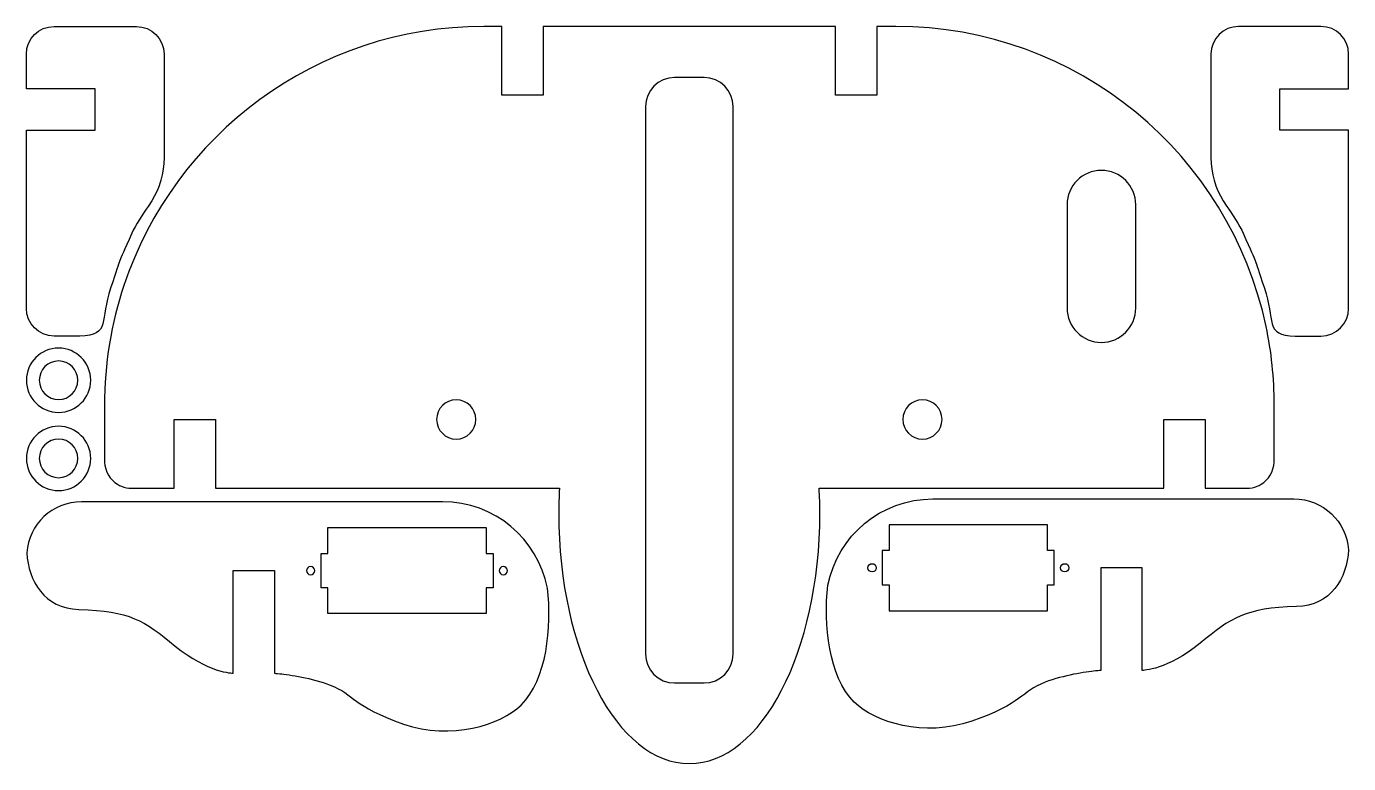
# Model space of a CAD drawing. Extents: x 13 to 205, y -114 to -6.
import ezdxf

# ---------------------------------------------------------------- set-up
doc = ezdxf.new("R2010")
doc.units = 0
doc.header["$MEASUREMENT"] = 0
doc.layers.add('LAYER_1', color=7, linetype='CONTINUOUS')

msp = doc.modelspace()

# ---------------------------------------------------------------- linework, layer by layer
at = {"layer": 'LAYER_1', "color": 1}
for points in [[(55.83, -88.05), (55.83, -83.05), (56.82, -83.05), (56.82, -79.3), (79.84, -79.3), (79.84, -83.05), (80.84, -83.05), (80.84, -88.05), (79.84, -88.05), (79.84, -91.8), (56.82, -91.8), (56.82, -88.05), (55.83, -88.05)], [(162.37, -87.64), (162.37, -82.65), (161.38, -82.65), (161.38, -78.89), (138.36, -78.89), (138.36, -82.65), (137.36, -82.65), (137.36, -87.64), (138.36, -87.64), (138.36, -91.4), (161.38, -91.4), (161.38, -87.64), (162.37, -87.64)]]:
    msp.add_lwpolyline(points, dxfattribs=at)
at = {"layer": 'LAYER_1', "color": 7}
for points, knots in [([(17.02, -51.46), (17.02, -51.46), (20.77, -51.46), (20.77, -51.46), (25.29, -51.46), (23.66, -49.05), (25.22, -44.52), (27.1, -39.06), (25.94, -41.95), (28.33, -36.49), (28.76, -35.5), (30.02, -33.48), (30.7, -32.64), (30.7, -32.64), (31.21, -31.82), (31.21, -31.82), (32.38, -29.95), (33, -27.79), (33, -25.58), (33, -25.58), (33, -23.97), (33, -23.97), (33, -23.97), (33, -10.48), (33, -10.48), (33, -8.26), (31.2, -6.46), (28.99, -6.46), (28.99, -6.46), (17.02, -6.46), (17.02, -6.46), (14.8, -6.46), (13, -8.26), (13, -10.48), (13, -10.48), (13, -15.53), (13, -15.53), (13, -15.53), (23, -15.53), (23, -15.53), (23, -15.53), (23, -21.53), (23, -21.53), (23, -21.53), (13, -21.53), (13, -21.53), (13, -21.53), (13, -47.44), (13, -47.44), (13, -49.66), (14.8, -51.46), (17.02, -51.46)], [0, 0, 0, 0, 1, 1, 1, 2, 2, 2, 3, 3, 3, 4, 4, 4, 5, 5, 5, 6, 6, 6, 7, 7, 7, 8, 8, 8, 9, 9, 9, 10, 10, 10, 11, 11, 11, 12, 12, 12, 13, 13, 13, 14, 14, 14, 15, 15, 15, 16, 16, 16, 17, 17, 17, 17]), ([(194.34, -61.45), (194.34, -61.45), (194.34, -69.59), (194.34, -69.59), (194.34, -69.66), (194.34, -69.73), (194.34, -69.8), (194.27, -71.16), (193.52, -72.34), (192.43, -73.01), (192.26, -73.12), (192.07, -73.22), (191.88, -73.3), (191.42, -73.48), (190.91, -73.59), (190.38, -73.59), (190.38, -73.59), (184.29, -73.59), (184.29, -73.59), (184.29, -73.59), (184.29, -63.59), (184.29, -63.59), (184.29, -63.59), (182.29, -63.59), (182.29, -63.59), (182.29, -63.59), (182.29, -63.59), (182.29, -63.59), (182.29, -63.59), (178.29, -63.59), (178.29, -63.59), (178.29, -63.59), (178.29, -73.59), (178.29, -73.59), (178.29, -73.59), (128.21, -73.59), (128.21, -73.59), (128.21, -73.59), (128.21, -73.61), (128.21, -73.61), (128.28, -74.81), (128.31, -76.02), (128.31, -77.24), (128.31, -97.32), (119.82, -113.61), (109.34, -113.61), (98.87, -113.61), (90.37, -97.32), (90.37, -77.24), (90.37, -76.02), (90.41, -74.81), (90.47, -73.61), (90.47, -73.61), (90.47, -73.59), (90.47, -73.59), (90.47, -73.59), (40.47, -73.59), (40.47, -73.59), (40.47, -73.59), (40.47, -63.59), (40.47, -63.59), (40.47, -63.59), (34.47, -63.59), (34.47, -63.59), (34.47, -63.59), (34.47, -73.59), (34.47, -73.59), (34.47, -73.59), (28.3, -73.59), (28.3, -73.59), (27.77, -73.59), (27.26, -73.48), (26.8, -73.3), (26.61, -73.22), (26.43, -73.12), (26.25, -73.01), (25.16, -72.34), (24.42, -71.16), (24.35, -69.8), (24.34, -69.73), (24.34, -69.66), (24.34, -69.59), (24.34, -69.59), (24.34, -61.57), (24.34, -61.57), (24.34, -55.47), (25.33, -49.6), (27.17, -44.11), (34.47, -22.23), (55.12, -6.46), (79.46, -6.46), (79.46, -6.46), (82.08, -6.46), (82.08, -6.46), (82.08, -6.46), (82.08, -16.46), (82.08, -16.46), (82.08, -16.46), (88.09, -16.46), (88.09, -16.46), (88.09, -16.46), (88.09, -6.46), (88.09, -6.46), (88.09, -6.46), (130.6, -6.46), (130.6, -6.46), (130.6, -6.46), (130.6, -16.46), (130.6, -16.46), (130.6, -16.46), (136.6, -16.46), (136.6, -16.46), (136.6, -16.46), (136.6, -6.46), (136.6, -6.46), (136.6, -6.46), (139.35, -6.46), (139.35, -6.46), (165.81, -6.46), (187.91, -25.16), (193.16, -50.06), (193.94, -53.74), (194.34, -57.55), (194.34, -61.45)], [0, 0, 0, 0, 1, 1, 1, 2, 2, 2, 3, 3, 3, 4, 4, 4, 5, 5, 5, 6, 6, 6, 7, 7, 7, 8, 8, 8, 9, 9, 9, 10, 10, 10, 11, 11, 11, 12, 12, 12, 13, 13, 13, 14, 14, 14, 15, 15, 15, 16, 16, 16, 17, 17, 17, 18, 18, 18, 19, 19, 19, 20, 20, 20, 21, 21, 21, 22, 22, 22, 23, 23, 23, 24, 24, 24, 25, 25, 25, 26, 26, 26, 27, 27, 27, 28, 28, 28, 29, 29, 29, 30, 30, 30, 31, 31, 31, 32, 32, 32, 33, 33, 33, 34, 34, 34, 35, 35, 35, 36, 36, 36, 37, 37, 37, 38, 38, 38, 39, 39, 39, 40, 40, 40, 41, 41, 41, 41]), ([(201.13, -51.46), (201.13, -51.46), (197.38, -51.46), (197.38, -51.46), (192.86, -51.46), (194.49, -49.05), (192.93, -44.52), (191.06, -39.06), (192.21, -41.95), (189.82, -36.49), (189.39, -35.5), (188.13, -33.48), (187.45, -32.64), (187.45, -32.64), (186.94, -31.82), (186.94, -31.82), (185.77, -29.95), (185.15, -27.79), (185.15, -25.58), (185.15, -25.58), (185.15, -23.97), (185.15, -23.97), (185.15, -23.97), (185.15, -10.48), (185.15, -10.48), (185.15, -8.26), (186.95, -6.46), (189.17, -6.46), (189.17, -6.46), (201.13, -6.46), (201.13, -6.46), (203.35, -6.46), (205.15, -8.26), (205.15, -10.48), (205.15, -10.48), (205.15, -15.53), (205.15, -15.53), (205.15, -15.53), (195.15, -15.53), (195.15, -15.53), (195.15, -15.53), (195.15, -21.53), (195.15, -21.53), (195.15, -21.53), (205.15, -21.53), (205.15, -21.53), (205.15, -21.53), (205.15, -47.44), (205.15, -47.44), (205.15, -49.66), (203.35, -51.46), (201.13, -51.46)], [0, 0, 0, 0, 1, 1, 1, 2, 2, 2, 3, 3, 3, 4, 4, 4, 5, 5, 5, 6, 6, 6, 7, 7, 7, 8, 8, 8, 9, 9, 9, 10, 10, 10, 11, 11, 11, 12, 12, 12, 13, 13, 13, 14, 14, 14, 15, 15, 15, 16, 16, 16, 17, 17, 17, 17]), ([(22.34, -57.89), (22.34, -60.47), (20.25, -62.56), (17.67, -62.56), (15.09, -62.56), (13, -60.47), (13, -57.89), (13, -55.31), (15.09, -53.22), (17.67, -53.22), (20.25, -53.22), (22.34, -55.31), (22.34, -57.89)], [0, 0, 0, 0, 1, 1, 1, 2, 2, 2, 3, 3, 3, 4, 4, 4, 4]), ([(22.34, -69.25), (22.34, -71.83), (20.25, -73.92), (17.67, -73.92), (15.09, -73.92), (13, -71.83), (13, -69.25), (13, -66.67), (15.09, -64.58), (17.67, -64.58), (20.25, -64.58), (22.34, -66.67), (22.34, -69.25)], [0, 0, 0, 0, 1, 1, 1, 2, 2, 2, 3, 3, 3, 4, 4, 4, 4]), ([(67.81, -107.86), (60.29, -105.25), (60.72, -103.57), (57.16, -102.2), (54.45, -101.15), (51.25, -100.7), (49.82, -100.55), (49.35, -100.5), (49.07, -100.47), (49.07, -100.47), (49.07, -100.47), (49.07, -85.55), (49.07, -85.55), (49.07, -85.55), (43.07, -85.55), (43.07, -85.55), (43.07, -85.55), (43.07, -100.47), (43.07, -100.47), (43.07, -100.47), (43.07, -100.47), (43.07, -100.47), (42.92, -100.47), (39.4, -100.43), (34.63, -96.52), (30.09, -92.8), (28.05, -91.41), (20.62, -91.2), (15.57, -91.05), (13.3, -87.07), (13.05, -82.96), (13.34, -78.82), (16.79, -75.55), (21, -75.55), (21, -75.55), (73.48, -75.55), (73.48, -75.55), (81.03, -75.55), (87.32, -80.94), (88.72, -88.09), (89.41, -93.77), (88.63, -101.38), (84.89, -105.1), (81.96, -108.01), (74.69, -110.25), (67.81, -107.86)], [0, 0, 0, 0, 1, 1, 1, 2, 2, 2, 3, 3, 3, 4, 4, 4, 5, 5, 5, 6, 6, 6, 7, 7, 7, 8, 8, 8, 9, 9, 9, 10, 10, 10, 11, 11, 11, 12, 12, 12, 13, 13, 13, 14, 14, 14, 15, 15, 15, 15]), ([(150.39, -107.46), (157.91, -104.84), (157.48, -103.16), (161.04, -101.79), (163.76, -100.74), (166.95, -100.3), (168.38, -100.14), (168.85, -100.09), (169.13, -100.07), (169.13, -100.07), (169.13, -100.07), (169.13, -85.14), (169.13, -85.14), (169.13, -85.14), (175.13, -85.14), (175.13, -85.14), (175.13, -85.14), (175.13, -100.07), (175.13, -100.07), (175.13, -100.07), (175.13, -100.07), (175.14, -100.07), (175.28, -100.07), (178.8, -100.02), (183.57, -96.11), (188.11, -92.39), (190.15, -91), (197.58, -90.79), (202.63, -90.64), (204.9, -86.66), (205.15, -82.55), (204.86, -78.41), (201.41, -75.14), (197.21, -75.14), (197.21, -75.14), (144.73, -75.14), (144.73, -75.14), (137.17, -75.14), (130.88, -80.53), (129.48, -87.68), (128.8, -93.36), (129.57, -100.97), (133.32, -104.69), (136.24, -107.6), (143.51, -109.84), (150.39, -107.46)], [0, 0, 0, 0, 1, 1, 1, 2, 2, 2, 3, 3, 3, 4, 4, 4, 5, 5, 5, 6, 6, 6, 7, 7, 7, 8, 8, 8, 9, 9, 9, 10, 10, 10, 11, 11, 11, 12, 12, 12, 13, 13, 13, 14, 14, 14, 15, 15, 15, 15])]:
    msp.add_open_spline(points, degree=3, knots=knots, dxfattribs=at)
at = {"layer": 'LAYER_1', "color": 1}
for points, knots in [([(111.49, -101.89), (111.49, -101.89), (107.19, -101.89), (107.19, -101.89), (104.86, -101.89), (102.96, -99.99), (102.96, -97.66), (102.96, -97.66), (102.96, -18.12), (102.96, -18.12), (102.96, -15.8), (104.86, -13.89), (107.19, -13.89), (107.19, -13.89), (111.49, -13.89), (111.49, -13.89), (113.82, -13.89), (115.72, -15.8), (115.72, -18.12), (115.72, -18.12), (115.72, -97.66), (115.72, -97.66), (115.72, -99.99), (113.82, -101.89), (111.49, -101.89)], [0, 0, 0, 0, 1, 1, 1, 2, 2, 2, 3, 3, 3, 4, 4, 4, 5, 5, 5, 6, 6, 6, 7, 7, 7, 8, 8, 8, 8]), ([(169.23, -52.39), (169.23, -52.39), (169.23, -52.39), (169.23, -52.39), (166.48, -52.39), (164.23, -50.14), (164.23, -47.39), (164.23, -47.39), (164.23, -32.39), (164.23, -32.39), (164.23, -29.64), (166.48, -27.39), (169.23, -27.39), (169.23, -27.39), (169.23, -27.39), (169.23, -27.39), (171.98, -27.39), (174.23, -29.64), (174.23, -32.39), (174.23, -32.39), (174.23, -47.39), (174.23, -47.39), (174.23, -50.14), (171.98, -52.39), (169.23, -52.39)], [0, 0, 0, 0, 1, 1, 1, 2, 2, 2, 3, 3, 3, 4, 4, 4, 5, 5, 5, 6, 6, 6, 7, 7, 7, 8, 8, 8, 8]), ([(20.47, -57.89), (20.47, -59.44), (19.22, -60.69), (17.67, -60.69), (16.13, -60.69), (14.87, -59.44), (14.87, -57.89), (14.87, -56.34), (16.13, -55.09), (17.67, -55.09), (19.22, -55.09), (20.47, -56.34), (20.47, -57.89)], [0, 0, 0, 0, 1, 1, 1, 2, 2, 2, 3, 3, 3, 4, 4, 4, 4]), ([(78.32, -63.59), (78.32, -65.16), (77.04, -66.44), (75.47, -66.44), (73.89, -66.44), (72.62, -65.16), (72.62, -63.59), (72.62, -62.02), (73.89, -60.74), (75.47, -60.74), (77.04, -60.74), (78.32, -62.02), (78.32, -63.59)], [0, 0, 0, 0, 1, 1, 1, 2, 2, 2, 3, 3, 3, 4, 4, 4, 4]), ([(146.07, -63.59), (146.07, -65.16), (144.79, -66.44), (143.22, -66.44), (141.64, -66.44), (140.37, -65.16), (140.37, -63.59), (140.37, -62.02), (141.64, -60.74), (143.22, -60.74), (144.79, -60.74), (146.07, -62.02), (146.07, -63.59)], [0, 0, 0, 0, 1, 1, 1, 2, 2, 2, 3, 3, 3, 4, 4, 4, 4]), ([(20.47, -69.25), (20.47, -70.8), (19.22, -72.05), (17.67, -72.05), (16.13, -72.05), (14.87, -70.8), (14.87, -69.25), (14.87, -67.7), (16.13, -66.45), (17.67, -66.45), (19.22, -66.45), (20.47, -67.7), (20.47, -69.25)], [0, 0, 0, 0, 1, 1, 1, 2, 2, 2, 3, 3, 3, 4, 4, 4, 4]), ([(54.3, -86.16), (53.97, -86.16), (53.7, -85.89), (53.7, -85.56), (53.7, -85.23), (53.97, -84.96), (54.3, -84.96), (54.63, -84.96), (54.9, -85.23), (54.9, -85.56), (54.9, -85.89), (54.63, -86.16), (54.3, -86.16)], [0, 0, 0, 0, 1, 1, 1, 2, 2, 2, 3, 3, 3, 4, 4, 4, 4]), ([(82.3, -86.16), (81.97, -86.16), (81.7, -85.89), (81.7, -85.56), (81.7, -85.23), (81.97, -84.96), (82.3, -84.96), (82.63, -84.96), (82.9, -85.23), (82.9, -85.56), (82.9, -85.89), (82.63, -86.16), (82.3, -86.16)], [0, 0, 0, 0, 1, 1, 1, 2, 2, 2, 3, 3, 3, 4, 4, 4, 4]), ([(135.9, -85.75), (136.24, -85.75), (136.5, -85.49), (136.5, -85.15), (136.5, -84.82), (136.24, -84.55), (135.9, -84.55), (135.57, -84.55), (135.3, -84.82), (135.3, -85.15), (135.3, -85.49), (135.57, -85.75), (135.9, -85.75)], [0, 0, 0, 0, 1, 1, 1, 2, 2, 2, 3, 3, 3, 4, 4, 4, 4]), ([(163.9, -85.75), (164.23, -85.75), (164.5, -85.49), (164.5, -85.15), (164.5, -84.82), (164.23, -84.55), (163.9, -84.55), (163.57, -84.55), (163.3, -84.82), (163.3, -85.15), (163.3, -85.49), (163.57, -85.75), (163.9, -85.75)], [0, 0, 0, 0, 1, 1, 1, 2, 2, 2, 3, 3, 3, 4, 4, 4, 4])]:
    msp.add_open_spline(points, degree=3, knots=knots, dxfattribs=at)

doc.saveas('drawing.dxf')
